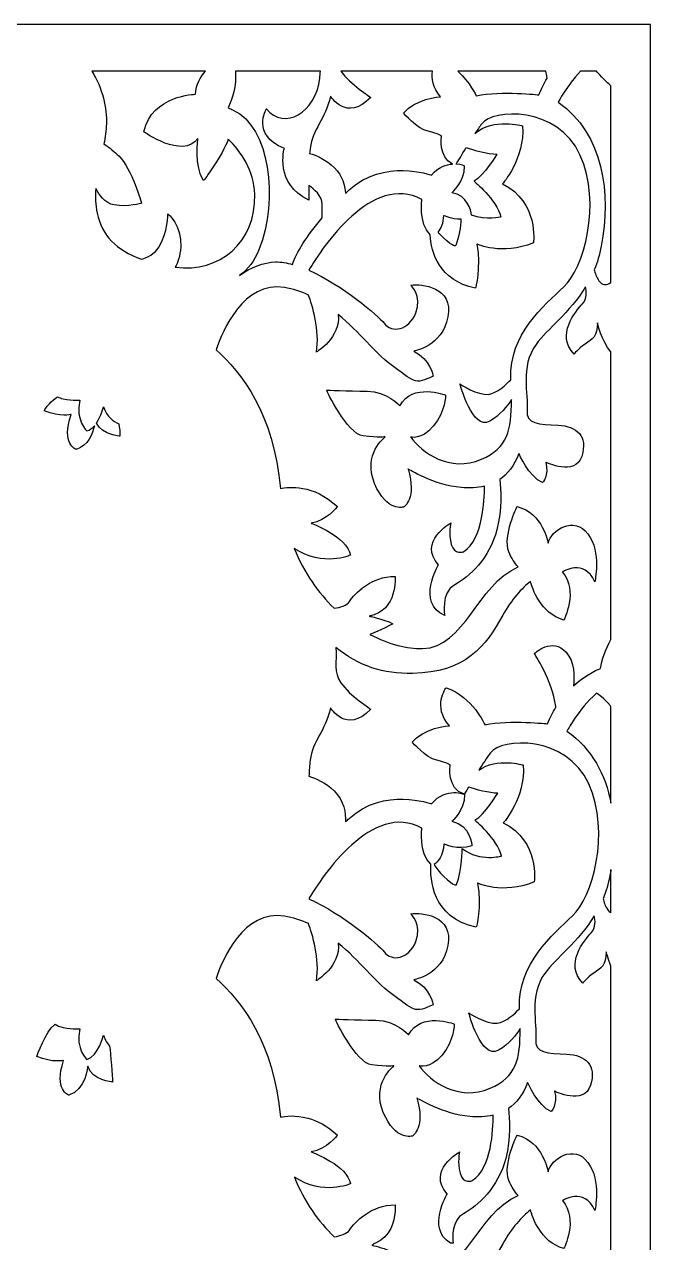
# Model space of a CAD drawing. Header units: centimetres. Extents: x 11.4 to 36.6, y -4.4 to 10.5.
# Drawn here: x 19.7 to 23.54, y 3.03 to 10.51 of the extents above; entities that cross this region are included whole.
import ezdxf

# ---------------------------------------------------------------- set-up
doc = ezdxf.new("R2010")
doc.units = ezdxf.units.CM
doc.header["$MEASUREMENT"] = 0
doc.layers.add('layer 1', color=7, linetype='Continuous')

msp = doc.modelspace()

# ---------------------------------------------------------------- linework, layer by layer
at = {"layer": 'layer 1', "color": 250}
for points, knots in [([(11.37474, 10.50535), (11.37474, 10.50535), (23.53715, 10.50535), (23.53715, 10.50535), (23.53715, 10.50535), (23.53715, 10.50535), (23.53715, -4.44704), (23.53715, -4.44704), (23.53715, -4.44704), (23.53715, -4.44704), (11.37474, -4.44704), (11.37474, -4.44704), (11.37474, -4.44704), (11.37474, -4.44704), (11.37474, 10.50535), (11.37474, 10.50535)], [0, 0, 0, 0, 0.2, 0.2, 0.2, 0.2, 0.4, 0.4, 0.4, 0.4, 0.6, 0.6, 0.6, 0.6, 1, 1, 1, 1]), ([(20.11056, 10.2178), (20.11056, 10.2178), (20.8072, 10.2178), (20.8072, 10.2178), (20.8072, 10.2178), (20.77518, 10.18293), (20.75008, 10.13669), (20.74626, 10.07622), (20.74626, 10.07622), (20.74626, 10.07622), (20.48098, 10.07274), (20.42851, 9.84639), (20.42851, 9.84639), (20.42851, 9.84639), (20.66464, 9.67575), (20.76084, 9.8046), (20.76084, 9.8046), (20.76084, 9.8046), (20.73752, 9.63396), (20.79582, 9.54691), (20.79582, 9.54691), (20.79582, 9.54691), (20.91356, 9.70252), (20.94699, 9.80014), (20.94699, 9.80014), (21.02621, 9.72315), (21.10492, 9.60991), (21.1092, 9.46159), (21.1092, 9.46159), (21.11773, 9.16599), (20.89314, 8.97984), (20.62228, 9.01463), (20.62228, 9.01463), (20.63713, 9.04105), (20.65137, 9.08084), (20.65532, 9.13906), (20.65532, 9.13906), (20.66444, 9.27341), (20.57629, 9.3424), (20.57629, 9.3424), (20.57629, 9.3424), (20.57629, 9.3424), (20.57933, 9.22984), (20.52158, 9.13906), (20.52158, 9.13906), (20.49348, 9.09489), (20.45098, 9.07396), (20.41511, 9.06407), (20.41511, 9.06407), (20.25751, 9.12045), (20.17218, 9.2103), (20.14282, 9.34667), (20.14282, 9.34667), (20.13186, 9.39759), (20.13073, 9.4477), (20.135, 9.49768), (20.135, 9.49768), (20.15233, 9.46347), (20.18935, 9.40688), (20.24801, 9.39687), (20.24801, 9.39687), (20.33312, 9.38234), (20.41519, 9.40776), (20.41519, 9.40776), (20.41519, 9.40776), (20.41519, 9.40776), (20.35744, 9.61836), (20.27537, 9.69825), (20.27537, 9.69825), (20.25064, 9.72231), (20.21955, 9.74901), (20.18487, 9.77149), (20.18487, 9.77149), (20.19212, 9.81193), (20.19777, 9.85304), (20.19967, 9.89514), (20.19967, 9.89514), (20.20393, 9.9892), (20.17606, 10.11541), (20.11056, 10.2178)], [0, 0, 0, 0, 0.047619, 0.047619, 0.047619, 0.047619, 0.0952381, 0.0952381, 0.0952381, 0.0952381, 0.1428571, 0.1428571, 0.1428571, 0.1428571, 0.1904762, 0.1904762, 0.1904762, 0.1904762, 0.2380952, 0.2380952, 0.2380952, 0.2380952, 0.2857143, 0.2857143, 0.2857143, 0.2857143, 0.3333333, 0.3333333, 0.3333333, 0.3333333, 0.3809524, 0.3809524, 0.3809524, 0.3809524, 0.4285714, 0.4285714, 0.4285714, 0.4285714, 0.4761905, 0.4761905, 0.4761905, 0.4761905, 0.5238095, 0.5238095, 0.5238095, 0.5238095, 0.5714286, 0.5714286, 0.5714286, 0.5714286, 0.6190476, 0.6190476, 0.6190476, 0.6190476, 0.6666667, 0.6666667, 0.6666667, 0.6666667, 0.7142857, 0.7142857, 0.7142857, 0.7142857, 0.7619048, 0.7619048, 0.7619048, 0.7619048, 0.8095238, 0.8095238, 0.8095238, 0.8095238, 0.8571429, 0.8571429, 0.8571429, 0.8571429, 0.9047619, 0.9047619, 0.9047619, 0.9047619, 1, 1, 1, 1]), ([(20.99095, 10.2178), (20.99095, 10.2178), (21.51228, 10.2178), (21.51228, 10.2178), (21.51228, 10.2178), (21.51133, 10.20363), (21.51004, 10.18946), (21.50835, 10.17536), (21.50835, 10.17536), (21.48257, 9.95979), (21.29107, 9.8542), (21.18058, 9.98618), (21.18058, 9.98618), (21.18058, 9.98618), (21.08483, 9.82781), (21.29107, 9.74422), (21.29107, 9.74422), (21.29107, 9.74422), (21.22846, 9.52425), (21.44206, 9.42746), (21.44206, 9.42746), (21.44206, 9.42746), (21.44067, 9.46456), (21.4403, 9.51624), (21.4403, 9.51624), (21.47254, 9.49523), (21.52277, 9.45405), (21.52277, 9.40147), (21.52277, 9.40147), (21.52277, 9.3694), (21.52277, 9.34051), (21.52277, 9.31767), (21.52277, 9.31767), (21.43052, 9.20904), (21.36123, 9.10211), (21.34169, 9.03214), (21.34169, 9.03214), (21.30508, 9.04218), (21.26995, 9.04769), (21.23756, 9.04715), (21.23756, 9.04715), (21.16227, 9.04588), (21.08531, 9.01396), (21.01547, 8.96436), (21.01547, 8.96436), (21.06714, 9.00245), (21.1089, 9.05414), (21.13544, 9.12206), (21.13544, 9.12206), (21.25787, 9.43547), (21.20103, 9.87425), (20.97802, 9.97872), (20.97802, 9.97872), (20.96693, 9.98391), (20.95648, 9.9884), (20.94659, 9.99233), (20.94659, 9.99233), (20.97037, 10.04469), (20.99827, 10.12921), (20.99095, 10.2178)], [0, 0, 0, 0, 0.0625, 0.0625, 0.0625, 0.0625, 0.125, 0.125, 0.125, 0.125, 0.1875, 0.1875, 0.1875, 0.1875, 0.25, 0.25, 0.25, 0.25, 0.3125, 0.3125, 0.3125, 0.3125, 0.375, 0.375, 0.375, 0.375, 0.4375, 0.4375, 0.4375, 0.4375, 0.5, 0.5, 0.5, 0.5, 0.5625, 0.5625, 0.5625, 0.5625, 0.625, 0.625, 0.625, 0.625, 0.6875, 0.6875, 0.6875, 0.6875, 0.75, 0.75, 0.75, 0.75, 0.8125, 0.8125, 0.8125, 0.8125, 0.875, 0.875, 0.875, 0.875, 1, 1, 1, 1]), ([(21.63836, 10.2178), (21.63836, 10.2178), (22.1994, 10.2178), (22.1994, 10.2178), (22.1994, 10.2178), (22.19229, 10.17459), (22.19849, 10.11808), (22.24946, 10.06154), (22.24946, 10.06154), (22.24946, 10.06154), (22.08445, 10.04661), (22.02194, 9.95999), (22.02194, 9.95999), (22.02194, 9.95999), (22.10445, 9.86442), (22.17195, 9.84949), (22.17195, 9.84949), (22.23946, 9.83455), (22.25446, 9.81962), (22.25446, 9.81962), (22.25446, 9.81962), (22.25446, 9.81962), (22.23432, 9.69078), (22.32222, 9.64838), (22.32222, 9.64838), (22.28449, 9.64606), (22.23733, 9.63046), (22.19267, 9.58034), (22.19267, 9.58034), (22.19267, 9.58034), (21.90115, 9.68481), (21.68835, 9.4898), (21.68835, 9.4898), (21.68101, 9.48308), (21.67371, 9.47627), (21.66647, 9.4694), (21.66647, 9.4694), (21.66239, 9.5176), (21.6463, 9.57774), (21.59799, 9.62453), (21.59799, 9.62453), (21.54367, 9.67714), (21.48603, 9.70197), (21.44623, 9.7136), (21.44623, 9.7136), (21.44715, 9.72424), (21.44822, 9.73449), (21.44943, 9.74422), (21.44943, 9.74422), (21.46416, 9.863), (21.5415, 9.92019), (21.57465, 10.06537), (21.57465, 10.06537), (21.57465, 10.06537), (21.6704, 9.9026), (21.8214, 10.05657), (21.8214, 10.05657), (21.8214, 10.05657), (21.69419, 10.13907), (21.63836, 10.2178)], [0, 0, 0, 0, 0.0625, 0.0625, 0.0625, 0.0625, 0.125, 0.125, 0.125, 0.125, 0.1875, 0.1875, 0.1875, 0.1875, 0.25, 0.25, 0.25, 0.25, 0.3125, 0.3125, 0.3125, 0.3125, 0.375, 0.375, 0.375, 0.375, 0.4375, 0.4375, 0.4375, 0.4375, 0.5, 0.5, 0.5, 0.5, 0.5625, 0.5625, 0.5625, 0.5625, 0.625, 0.625, 0.625, 0.625, 0.6875, 0.6875, 0.6875, 0.6875, 0.75, 0.75, 0.75, 0.75, 0.8125, 0.8125, 0.8125, 0.8125, 0.875, 0.875, 0.875, 0.875, 1, 1, 1, 1]), ([(22.35535, 10.2178), (22.35535, 10.2178), (22.89518, 10.2178), (22.89518, 10.2178), (22.89518, 10.2178), (22.89774, 10.20549), (22.89985, 10.19312), (22.90143, 10.18077), (22.90143, 10.18077), (22.90168, 10.17879), (22.90194, 10.17691), (22.90221, 10.17505), (22.90221, 10.17505), (22.88356, 10.14458), (22.86643, 10.11063), (22.85187, 10.07282), (22.85187, 10.07282), (22.85187, 10.07282), (22.62449, 10.09893), (22.46707, 10.06759), (22.46707, 10.06759), (22.46707, 10.06759), (22.43117, 10.14886), (22.35535, 10.2178)], [0, 0, 0, 0, 0.1428571, 0.1428571, 0.1428571, 0.1428571, 0.2857143, 0.2857143, 0.2857143, 0.2857143, 0.4285714, 0.4285714, 0.4285714, 0.4285714, 0.5714286, 0.5714286, 0.5714286, 0.5714286, 0.7142857, 0.7142857, 0.7142857, 0.7142857, 1, 1, 1, 1]), ([(23.10762, 10.2178), (23.10762, 10.2178), (23.20473, 10.2178), (23.20473, 10.2178), (23.20473, 10.2178), (23.2142, 10.20852), (23.2248, 10.19745), (23.23667, 10.18425), (23.23667, 10.18425), (23.25713, 10.1615), (23.27587, 10.14304), (23.29391, 10.129), (23.29391, 10.129), (23.29391, 10.129), (23.29391, 8.92061), (23.29391, 8.92061), (23.29391, 8.92061), (23.26694, 8.90183), (23.23992, 8.90447), (23.22026, 8.93223), (23.22026, 8.93223), (23.20471, 8.95418), (23.19638, 8.97928), (23.19193, 8.99984), (23.19193, 8.99984), (23.21002, 9.04382), (23.2247, 9.09181), (23.23453, 9.14464), (23.23453, 9.14464), (23.29454, 9.4672), (23.25083, 9.82859), (22.97073, 10.02843), (22.97073, 10.02843), (22.97073, 10.02843), (23.02237, 10.12708), (23.10762, 10.2178)], [0, 0, 0, 0, 0.1, 0.1, 0.1, 0.1, 0.2, 0.2, 0.2, 0.2, 0.3, 0.3, 0.3, 0.3, 0.4, 0.4, 0.4, 0.4, 0.5, 0.5, 0.5, 0.5, 0.6, 0.6, 0.6, 0.6, 0.7, 0.7, 0.7, 0.7, 0.8, 0.8, 0.8, 0.8, 1, 1, 1, 1]), ([(23.29391, 8.49525), (23.29391, 8.49525), (23.29391, 6.72986), (23.29391, 6.72986), (23.29391, 6.72986), (23.26051, 6.66736), (23.23781, 6.60517), (23.22898, 6.55244), (23.22898, 6.55244), (23.22898, 6.55244), (23.14931, 6.52442), (23.06375, 6.44614), (23.06375, 6.44614), (23.07124, 6.50472), (23.0709, 6.59194), (23.01909, 6.65168), (23.01909, 6.65168), (22.93455, 6.74919), (22.82378, 6.64472), (22.82378, 6.64472), (22.82378, 6.64472), (22.82378, 6.64472), (22.93455, 6.48105), (22.95496, 6.32086), (22.95496, 6.32086), (22.95521, 6.31888), (22.95547, 6.317), (22.95574, 6.31514), (22.95574, 6.31514), (22.93709, 6.28467), (22.91996, 6.25072), (22.9054, 6.21291), (22.9054, 6.21291), (22.9054, 6.21291), (22.67802, 6.23902), (22.5206, 6.20768), (22.5206, 6.20768), (22.5206, 6.20768), (22.4455, 6.37784), (22.28299, 6.43459), (22.28299, 6.43459), (22.28299, 6.43459), (22.19798, 6.31811), (22.30299, 6.20163), (22.30299, 6.20163), (22.30299, 6.20163), (22.13798, 6.1867), (22.07547, 6.10008), (22.07547, 6.10008), (22.07547, 6.10008), (22.15798, 6.00451), (22.22548, 5.98958), (22.22548, 5.98958), (22.29299, 5.97464), (22.30799, 5.95971), (22.30799, 5.95971), (22.30799, 5.95971), (22.30799, 5.95971), (22.28506, 5.81298), (22.39496, 5.78116), (22.39496, 5.78116), (22.39496, 5.78116), (22.40464, 5.79809), (22.41998, 5.82409), (22.41998, 5.82409), (22.45684, 5.81283), (22.55482, 5.78459), (22.5995, 5.78803), (22.5995, 5.78803), (22.5995, 5.78803), (22.52053, 5.65511), (22.45951, 5.62081), (22.45951, 5.62081), (22.45951, 5.62081), (22.59591, 5.50932), (22.62283, 5.40212), (22.62283, 5.40212), (22.62283, 5.40212), (22.49361, 5.36353), (22.38054, 5.44715), (22.38054, 5.44715), (22.38054, 5.44715), (22.38413, 5.31851), (22.34644, 5.22632), (22.34644, 5.22632), (22.34644, 5.22632), (22.33568, 5.21131), (22.26927, 5.27563), (22.26927, 5.27563), (22.2393, 5.30466), (22.22103, 5.32998), (22.21, 5.34903), (22.21, 5.34903), (22.22808, 5.36301), (22.26846, 5.40242), (22.26846, 5.4754), (22.26846, 5.4754), (22.26846, 5.4754), (22.35592, 5.43361), (22.44046, 5.46495), (22.44046, 5.46495), (22.44046, 5.46495), (22.43463, 5.5938), (22.31802, 5.61469), (22.31802, 5.61469), (22.31802, 5.61469), (22.39673, 5.67737), (22.39673, 5.77836), (22.39673, 5.77836), (22.39673, 5.77836), (22.28887, 5.8306), (22.19267, 5.72264), (22.19267, 5.72264), (22.19267, 5.72264), (21.90115, 5.82712), (21.68835, 5.6321), (21.68835, 5.6321), (21.68105, 5.62542), (21.6738, 5.61865), (21.66659, 5.61182), (21.66659, 5.61182), (21.66751, 5.66258), (21.65761, 5.74229), (21.597, 5.801), (21.597, 5.801), (21.54124, 5.855), (21.48196, 5.87974), (21.44209, 5.89097), (21.44209, 5.89097), (21.44348, 5.9259), (21.44578, 5.96019), (21.44943, 5.98963), (21.44943, 5.98963), (21.46416, 6.10841), (21.5415, 6.1656), (21.57465, 6.31078), (21.57465, 6.31078), (21.57465, 6.31078), (21.6704, 6.14801), (21.8214, 6.30199), (21.8214, 6.30199), (21.8214, 6.30199), (21.6925, 6.38557), (21.63725, 6.46476), (21.63725, 6.46476), (21.59292, 6.52831), (21.61261, 6.59471), (21.60689, 6.68212), (21.60689, 6.68212), (21.74612, 6.56522), (21.89927, 6.51996), (22.07701, 6.52227), (22.07701, 6.52227), (22.39913, 6.52645), (22.52895, 6.69087), (22.63048, 6.87908), (22.63048, 6.87908), (22.68362, 6.97758), (22.7492, 7.04515), (22.79967, 7.08719), (22.79967, 7.08719), (22.81082, 7.04573), (22.8616, 6.89029), (23.00442, 6.84981), (23.00442, 6.84981), (23.00442, 6.84981), (23.09686, 7.02715), (22.99602, 7.14426), (22.99602, 7.14426), (22.99602, 7.14426), (23.13047, 7.23125), (23.19489, 7.08403), (23.19489, 7.08403), (23.19489, 7.08403), (23.23691, 7.26471), (23.15288, 7.37848), (23.15288, 7.37848), (23.06885, 7.49224), (22.92599, 7.4019), (22.90919, 7.3216), (22.90919, 7.3216), (22.90919, 7.3216), (22.87557, 7.50897), (22.71872, 7.54578), (22.71872, 7.54578), (22.71872, 7.54578), (22.62908, 7.36844), (22.6683, 7.26806), (22.6683, 7.26806), (22.68366, 7.22873), (22.7046, 7.19815), (22.7244, 7.17548), (22.7244, 7.17548), (22.47219, 7.06764), (22.39969, 6.68048), (22.13731, 6.67457), (22.13731, 6.67457), (22.04676, 6.67252), (21.93221, 6.70055), (21.81608, 6.76194), (21.81608, 6.76194), (21.87611, 6.78437), (21.95683, 6.82638), (21.95683, 6.82638), (21.95683, 6.82638), (21.89521, 6.85984), (21.81118, 6.87323), (21.81118, 6.87323), (21.81118, 6.87323), (21.98764, 6.90669), (21.97084, 7.11749), (21.97084, 7.11749), (21.97084, 7.11749), (21.82518, 7.12083), (21.72154, 7.01041), (21.69073, 6.96357), (21.69073, 6.96357), (21.67492, 6.93953), (21.6333, 6.92784), (21.59651, 6.92214), (21.59651, 6.92214), (21.49972, 7.0159), (21.41299, 7.13762), (21.352, 7.28975), (21.352, 7.28975), (21.52793, 7.17237), (21.69654, 7.24823), (21.69654, 7.24823), (21.69654, 7.24823), (21.67579, 7.36286), (21.45534, 7.44342), (21.45534, 7.44342), (21.45534, 7.44342), (21.5513, 7.45891), (21.61614, 7.54566), (21.61614, 7.54566), (21.61614, 7.54566), (21.46736, 7.68584), (21.31859, 7.66827), (21.26693, 7.65635), (21.26693, 7.65635), (21.22622, 8.11331), (21.02845, 8.3716), (20.87252, 8.50852), (20.87252, 8.50852), (20.91231, 8.62551), (21.04128, 8.93139), (21.2912, 8.89068), (21.2912, 8.89068), (21.34401, 8.88208), (21.39336, 8.86584), (21.43965, 8.84433), (21.43965, 8.84433), (21.46097, 8.78469), (21.51122, 8.62427), (21.48731, 8.49419), (21.48731, 8.49419), (21.48731, 8.49419), (21.63624, 8.58148), (21.62173, 8.72522), (21.62173, 8.72522), (21.75134, 8.61673), (21.8517, 8.48569), (21.93722, 8.42244), (21.93722, 8.42244), (22.08428, 8.31369), (22.09128, 8.2886), (22.20332, 8.34715), (22.20332, 8.34715), (22.20332, 8.34715), (22.18623, 8.45215), (22.08438, 8.49986), (22.08438, 8.49986), (22.08438, 8.49986), (22.25947, 8.52822), (22.29447, 8.71041), (22.29447, 8.71041), (22.32947, 8.8926), (22.13196, 8.91649), (22.06696, 8.90454), (22.06696, 8.90454), (22.06696, 8.90454), (22.13946, 8.84182), (22.09696, 8.7343), (22.09696, 8.7343), (22.05445, 8.62678), (21.95029, 8.6089), (21.90278, 8.67161), (21.90278, 8.67161), (21.86749, 8.7182), (21.64798, 8.90498), (21.4405, 8.99634), (21.4405, 8.99634), (21.52551, 9.13838), (21.82995, 9.59616), (22.13437, 9.4306), (22.13437, 9.4306), (22.13437, 9.4306), (22.11403, 9.28473), (22.18503, 9.21443), (22.18503, 9.21443), (22.19105, 9.10566), (22.23765, 8.93458), (22.46296, 8.88586), (22.46296, 8.88586), (22.46296, 8.88586), (22.49794, 9.01122), (22.47171, 9.15748), (22.47171, 9.15748), (22.47171, 9.15748), (22.6233, 9.08435), (22.81861, 9.16444), (22.81861, 9.16444), (22.81861, 9.16444), (22.85359, 9.41517), (22.62913, 9.52661), (22.62913, 9.52661), (22.62913, 9.52661), (22.76614, 9.68331), (22.75156, 9.88181), (22.75156, 9.88181), (22.75156, 9.88181), (22.5712, 9.93485), (22.45946, 9.83464), (22.45946, 9.83464), (22.47382, 9.85658), (22.48807, 9.87753), (22.50127, 9.89566), (22.50127, 9.89566), (22.56788, 9.98716), (22.96749, 10.00705), (23.10403, 9.70472), (23.10403, 9.70472), (23.24056, 9.40238), (23.12452, 9.00725), (23.00452, 8.89376), (23.00452, 8.89376), (22.88451, 8.78027), (22.66949, 8.60107), (22.67949, 8.33227), (22.67949, 8.33227), (22.67959, 8.32969), (22.67968, 8.32715), (22.67977, 8.32459), (22.67977, 8.32459), (22.65295, 8.29672), (22.59414, 8.24149), (22.54346, 8.23495), (22.54346, 8.23495), (22.47533, 8.22615), (22.36853, 8.29874), (22.36853, 8.29874), (22.36853, 8.29874), (22.36853, 8.29874), (22.44403, 8.00838), (22.55083, 8.06997), (22.55083, 8.06997), (22.61619, 8.10767), (22.65946, 8.16431), (22.68322, 8.20259), (22.68322, 8.20259), (22.68512, 8.01525), (22.66043, 7.90551), (22.49948, 7.83649), (22.49948, 7.83649), (22.30446, 7.75286), (22.13445, 7.8783), (22.06444, 7.97387), (22.06444, 7.97387), (22.06444, 7.97387), (22.12945, 7.94998), (22.20445, 8.03958), (22.20445, 8.03958), (22.27946, 8.12918), (22.27946, 8.23072), (22.27946, 8.23072), (22.27946, 8.23072), (22.27946, 8.23072), (22.07445, 8.30838), (21.99944, 8.16502), (21.99944, 8.16502), (21.99944, 8.16502), (21.91943, 8.25462), (21.79942, 8.25462), (21.79942, 8.25462), (21.67941, 8.25462), (21.54941, 8.26059), (21.54941, 8.26059), (21.54941, 8.26059), (21.54941, 8.26059), (21.67441, 7.99179), (21.77442, 7.97985), (21.77442, 7.97985), (21.87443, 7.9679), (21.90943, 7.97387), (21.90943, 7.97387), (21.90943, 7.97387), (21.90943, 7.97387), (21.76942, 7.86635), (21.84443, 7.68716), (21.84443, 7.68716), (21.91943, 7.50796), (22.02444, 7.5438), (22.02444, 7.5438), (22.02444, 7.5438), (22.02444, 7.5438), (22.10445, 7.59756), (22.04944, 7.77676), (22.04944, 7.77676), (22.04944, 7.77676), (22.21446, 7.67521), (22.37447, 7.66326), (22.37447, 7.66326), (22.42614, 7.6594), (22.47414, 7.66119), (22.51784, 7.67135), (22.51784, 7.67135), (22.51866, 7.58214), (22.50898, 7.34928), (22.39027, 7.26936), (22.39027, 7.26936), (22.39027, 7.26936), (22.33374, 7.24685), (22.31489, 7.31438), (22.31489, 7.31438), (22.29605, 7.38192), (22.3122, 7.44624), (22.3122, 7.44624), (22.3122, 7.44624), (22.3122, 7.44624), (22.1076, 7.33046), (22.23682, 7.18896), (22.23682, 7.18896), (22.23682, 7.18896), (22.09683, 6.95742), (22.27451, 6.87702), (22.27451, 6.87702), (22.27451, 6.87702), (22.24759, 7.01852), (22.33643, 7.06676), (22.33643, 7.06676), (22.42527, 7.115), (22.54911, 7.22755), (22.59487, 7.40443), (22.59487, 7.40443), (22.62762, 7.531), (22.619, 7.65262), (22.61146, 7.71157), (22.61146, 7.71157), (22.65977, 7.7445), (22.69964, 7.79591), (22.7295, 7.87233), (22.7295, 7.87233), (22.7295, 7.87233), (22.7895, 7.72897), (22.87451, 7.69313), (22.87451, 7.69313), (22.87451, 7.69313), (22.91451, 7.73494), (22.89451, 7.81857), (22.89451, 7.81857), (22.89451, 7.81857), (23.07452, 7.72897), (23.11452, 7.85441), (23.11452, 7.85441), (23.15453, 7.97985), (23.08452, 8.03958), (22.96951, 8.04555), (22.96951, 8.04555), (22.8545, 8.05153), (22.7695, 8.05153), (22.7795, 8.14113), (22.7795, 8.14113), (22.7895, 8.23072), (22.7345, 8.40395), (22.8345, 8.54134), (22.8345, 8.54134), (22.90396, 8.63675), (23.04093, 8.73508), (23.13825, 8.89429), (23.13825, 8.89429), (23.14352, 8.86951), (23.15034, 8.82173), (23.11995, 8.79062), (23.11995, 8.79062), (23.0774, 8.74704), (22.95277, 8.59454), (23.06828, 8.48198), (23.06828, 8.48198), (23.06828, 8.48198), (23.08955, 8.51102), (23.13515, 8.5437), (23.13515, 8.5437), (23.18074, 8.57638), (23.21114, 8.58728), (23.21114, 8.67442), (23.21114, 8.67442), (23.21114, 8.67442), (23.23574, 8.56385), (23.29391, 8.49525)], [0, 0, 0, 0, 0.0079365, 0.0079365, 0.0079365, 0.0079365, 0.015873, 0.015873, 0.015873, 0.015873, 0.0238095, 0.0238095, 0.0238095, 0.0238095, 0.031746, 0.031746, 0.031746, 0.031746, 0.0396825, 0.0396825, 0.0396825, 0.0396825, 0.047619, 0.047619, 0.047619, 0.047619, 0.0555556, 0.0555556, 0.0555556, 0.0555556, 0.0634921, 0.0634921, 0.0634921, 0.0634921, 0.0714286, 0.0714286, 0.0714286, 0.0714286, 0.0793651, 0.0793651, 0.0793651, 0.0793651, 0.0873016, 0.0873016, 0.0873016, 0.0873016, 0.0952381, 0.0952381, 0.0952381, 0.0952381, 0.1031746, 0.1031746, 0.1031746, 0.1031746, 0.1111111, 0.1111111, 0.1111111, 0.1111111, 0.1190476, 0.1190476, 0.1190476, 0.1190476, 0.1269841, 0.1269841, 0.1269841, 0.1269841, 0.1349206, 0.1349206, 0.1349206, 0.1349206, 0.1428571, 0.1428571, 0.1428571, 0.1428571, 0.1507937, 0.1507937, 0.1507937, 0.1507937, 0.1587302, 0.1587302, 0.1587302, 0.1587302, 0.1666667, 0.1666667, 0.1666667, 0.1666667, 0.1746032, 0.1746032, 0.1746032, 0.1746032, 0.1825397, 0.1825397, 0.1825397, 0.1825397, 0.1904762, 0.1904762, 0.1904762, 0.1904762, 0.1984127, 0.1984127, 0.1984127, 0.1984127, 0.2063492, 0.2063492, 0.2063492, 0.2063492, 0.2142857, 0.2142857, 0.2142857, 0.2142857, 0.2222222, 0.2222222, 0.2222222, 0.2222222, 0.2301587, 0.2301587, 0.2301587, 0.2301587, 0.2380952, 0.2380952, 0.2380952, 0.2380952, 0.2460317, 0.2460317, 0.2460317, 0.2460317, 0.2539683, 0.2539683, 0.2539683, 0.2539683, 0.2619048, 0.2619048, 0.2619048, 0.2619048, 0.2698413, 0.2698413, 0.2698413, 0.2698413, 0.2777778, 0.2777778, 0.2777778, 0.2777778, 0.2857143, 0.2857143, 0.2857143, 0.2857143, 0.2936508, 0.2936508, 0.2936508, 0.2936508, 0.3015873, 0.3015873, 0.3015873, 0.3015873, 0.3095238, 0.3095238, 0.3095238, 0.3095238, 0.3174603, 0.3174603, 0.3174603, 0.3174603, 0.3253968, 0.3253968, 0.3253968, 0.3253968, 0.3333333, 0.3333333, 0.3333333, 0.3333333, 0.3412698, 0.3412698, 0.3412698, 0.3412698, 0.3492063, 0.3492063, 0.3492063, 0.3492063, 0.3571429, 0.3571429, 0.3571429, 0.3571429, 0.3650794, 0.3650794, 0.3650794, 0.3650794, 0.3730159, 0.3730159, 0.3730159, 0.3730159, 0.3809524, 0.3809524, 0.3809524, 0.3809524, 0.3888889, 0.3888889, 0.3888889, 0.3888889, 0.3968254, 0.3968254, 0.3968254, 0.3968254, 0.4047619, 0.4047619, 0.4047619, 0.4047619, 0.4126984, 0.4126984, 0.4126984, 0.4126984, 0.4206349, 0.4206349, 0.4206349, 0.4206349, 0.4285714, 0.4285714, 0.4285714, 0.4285714, 0.4365079, 0.4365079, 0.4365079, 0.4365079, 0.4444444, 0.4444444, 0.4444444, 0.4444444, 0.452381, 0.452381, 0.452381, 0.452381, 0.4603175, 0.4603175, 0.4603175, 0.4603175, 0.468254, 0.468254, 0.468254, 0.468254, 0.4761905, 0.4761905, 0.4761905, 0.4761905, 0.484127, 0.484127, 0.484127, 0.484127, 0.4920635, 0.4920635, 0.4920635, 0.4920635, 0.5, 0.5, 0.5, 0.5, 0.5079365, 0.5079365, 0.5079365, 0.5079365, 0.515873, 0.515873, 0.515873, 0.515873, 0.5238095, 0.5238095, 0.5238095, 0.5238095, 0.531746, 0.531746, 0.531746, 0.531746, 0.5396825, 0.5396825, 0.5396825, 0.5396825, 0.547619, 0.547619, 0.547619, 0.547619, 0.5555556, 0.5555556, 0.5555556, 0.5555556, 0.5634921, 0.5634921, 0.5634921, 0.5634921, 0.5714286, 0.5714286, 0.5714286, 0.5714286, 0.5793651, 0.5793651, 0.5793651, 0.5793651, 0.5873016, 0.5873016, 0.5873016, 0.5873016, 0.5952381, 0.5952381, 0.5952381, 0.5952381, 0.6031746, 0.6031746, 0.6031746, 0.6031746, 0.6111111, 0.6111111, 0.6111111, 0.6111111, 0.6190476, 0.6190476, 0.6190476, 0.6190476, 0.6269841, 0.6269841, 0.6269841, 0.6269841, 0.6349206, 0.6349206, 0.6349206, 0.6349206, 0.6428571, 0.6428571, 0.6428571, 0.6428571, 0.6507937, 0.6507937, 0.6507937, 0.6507937, 0.6587302, 0.6587302, 0.6587302, 0.6587302, 0.6666667, 0.6666667, 0.6666667, 0.6666667, 0.6746032, 0.6746032, 0.6746032, 0.6746032, 0.6825397, 0.6825397, 0.6825397, 0.6825397, 0.6904762, 0.6904762, 0.6904762, 0.6904762, 0.6984127, 0.6984127, 0.6984127, 0.6984127, 0.7063492, 0.7063492, 0.7063492, 0.7063492, 0.7142857, 0.7142857, 0.7142857, 0.7142857, 0.7222222, 0.7222222, 0.7222222, 0.7222222, 0.7301587, 0.7301587, 0.7301587, 0.7301587, 0.7380952, 0.7380952, 0.7380952, 0.7380952, 0.7460317, 0.7460317, 0.7460317, 0.7460317, 0.7539683, 0.7539683, 0.7539683, 0.7539683, 0.7619048, 0.7619048, 0.7619048, 0.7619048, 0.7698413, 0.7698413, 0.7698413, 0.7698413, 0.7777778, 0.7777778, 0.7777778, 0.7777778, 0.7857143, 0.7857143, 0.7857143, 0.7857143, 0.7936508, 0.7936508, 0.7936508, 0.7936508, 0.8015873, 0.8015873, 0.8015873, 0.8015873, 0.8095238, 0.8095238, 0.8095238, 0.8095238, 0.8174603, 0.8174603, 0.8174603, 0.8174603, 0.8253968, 0.8253968, 0.8253968, 0.8253968, 0.8333333, 0.8333333, 0.8333333, 0.8333333, 0.8412698, 0.8412698, 0.8412698, 0.8412698, 0.8492063, 0.8492063, 0.8492063, 0.8492063, 0.8571429, 0.8571429, 0.8571429, 0.8571429, 0.8650794, 0.8650794, 0.8650794, 0.8650794, 0.8730159, 0.8730159, 0.8730159, 0.8730159, 0.8809524, 0.8809524, 0.8809524, 0.8809524, 0.8888889, 0.8888889, 0.8888889, 0.8888889, 0.8968254, 0.8968254, 0.8968254, 0.8968254, 0.9047619, 0.9047619, 0.9047619, 0.9047619, 0.9126984, 0.9126984, 0.9126984, 0.9126984, 0.9206349, 0.9206349, 0.9206349, 0.9206349, 0.9285714, 0.9285714, 0.9285714, 0.9285714, 0.9365079, 0.9365079, 0.9365079, 0.9365079, 0.9444444, 0.9444444, 0.9444444, 0.9444444, 0.952381, 0.952381, 0.952381, 0.952381, 0.9603175, 0.9603175, 0.9603175, 0.9603175, 0.968254, 0.968254, 0.968254, 0.968254, 0.9761905, 0.9761905, 0.9761905, 0.9761905, 0.984127, 0.984127, 0.984127, 0.984127, 1, 1, 1, 1]), ([(22.40538, 9.74886), (22.3775, 9.70325), (22.35455, 9.66383), (22.34553, 9.64822), (22.34553, 9.64822), (22.3764, 9.6459), (22.39673, 9.63606), (22.39673, 9.63606), (22.39673, 9.63606), (22.39673, 9.53507), (22.31802, 9.47239), (22.31802, 9.47239), (22.31802, 9.47239), (22.41343, 9.45529), (22.43467, 9.36594), (22.43925, 9.33401), (22.43925, 9.33401), (22.53224, 9.29819), (22.61812, 9.32383), (22.61812, 9.32383), (22.61812, 9.32383), (22.5912, 9.43102), (22.4548, 9.54251), (22.4548, 9.54251), (22.4548, 9.54251), (22.51582, 9.57681), (22.59479, 9.70974), (22.59479, 9.70974), (22.59479, 9.70974), (22.54513, 9.70591), (22.42962, 9.74123), (22.40538, 9.74886)], [0, 0, 0, 0, 0.1111111, 0.1111111, 0.1111111, 0.1111111, 0.2222222, 0.2222222, 0.2222222, 0.2222222, 0.3333333, 0.3333333, 0.3333333, 0.3333333, 0.4444444, 0.4444444, 0.4444444, 0.4444444, 0.5555556, 0.5555556, 0.5555556, 0.5555556, 0.6666667, 0.6666667, 0.6666667, 0.6666667, 0.7777778, 0.7777778, 0.7777778, 0.7777778, 1, 1, 1, 1]), ([(22.37427, 9.311), (22.31569, 9.31053), (22.26846, 9.33309), (22.26846, 9.33309), (22.26846, 9.33309), (22.26846, 9.28507), (22.25097, 9.25158), (22.23385, 9.23031), (22.23385, 9.23031), (22.2424, 9.22003), (22.25253, 9.20898), (22.26455, 9.19733), (22.26455, 9.19733), (22.33096, 9.13302), (22.34173, 9.14802), (22.34173, 9.14802), (22.34173, 9.14802), (22.36327, 9.20072), (22.37133, 9.26532), (22.37427, 9.311)], [0, 0, 0, 0, 0.1666667, 0.1666667, 0.1666667, 0.1666667, 0.3333333, 0.3333333, 0.3333333, 0.3333333, 0.5, 0.5, 0.5, 0.5, 0.6666667, 0.6666667, 0.6666667, 0.6666667, 1, 1, 1, 1]), ([(20.12576, 8.04238), (20.11307, 8.0276), (20.09811, 8.01576), (20.08076, 8.01038), (20.08076, 8.01038), (20.08076, 8.01038), (20.00814, 8.07235), (20.03667, 8.19937), (20.03667, 8.19937), (20.03667, 8.19937), (19.99875, 8.19584), (19.93547, 8.20777), (19.93547, 8.20777), (19.92124, 8.21046), (19.9092, 8.21449), (19.89908, 8.21912), (19.89908, 8.21912), (19.89744, 8.21798), (19.89576, 8.21682), (19.89401, 8.21561), (19.89401, 8.21561), (19.84343, 8.18076), (19.81815, 8.13429), (19.81815, 8.13429), (19.81815, 8.13429), (19.91929, 8.09478), (19.98349, 8.11105), (19.98349, 8.11105), (19.98349, 8.11105), (19.92124, 7.92981), (20.01461, 7.89727), (20.01461, 7.89727), (20.01461, 7.89727), (20.08767, 7.91829), (20.11555, 7.99663), (20.12576, 8.04238)], [0, 0, 0, 0, 0.1, 0.1, 0.1, 0.1, 0.2, 0.2, 0.2, 0.2, 0.3, 0.3, 0.3, 0.3, 0.4, 0.4, 0.4, 0.4, 0.5, 0.5, 0.5, 0.5, 0.6, 0.6, 0.6, 0.6, 0.7, 0.7, 0.7, 0.7, 0.8, 0.8, 0.8, 0.8, 1, 1, 1, 1]), ([(20.27557, 8.05491), (20.2436, 8.0677), (20.20241, 8.0961), (20.1819, 8.1591), (20.1819, 8.1591), (20.1819, 8.1591), (20.16804, 8.10254), (20.13801, 8.05846), (20.13801, 8.05846), (20.17362, 7.98465), (20.28304, 7.9786), (20.28304, 7.9786), (20.28304, 7.9786), (20.28392, 7.99847), (20.28006, 8.0282), (20.27557, 8.05491)], [0, 0, 0, 0, 0.2, 0.2, 0.2, 0.2, 0.4, 0.4, 0.4, 0.4, 0.6, 0.6, 0.6, 0.6, 1, 1, 1, 1]), ([(23.29391, 6.32024), (23.29391, 6.32024), (23.29391, 5.72576), (23.29391, 5.72576), (23.29391, 5.72576), (23.26076, 5.89998), (23.17824, 6.05866), (23.02426, 6.16852), (23.02426, 6.16852), (23.02426, 6.16852), (23.09374, 6.30127), (23.20457, 6.40038), (23.20457, 6.40038), (23.22005, 6.3926), (23.2466, 6.37283), (23.2902, 6.32434), (23.2902, 6.32434), (23.29144, 6.32296), (23.29268, 6.32159), (23.29391, 6.32024)], [0, 0, 0, 0, 0.1666667, 0.1666667, 0.1666667, 0.1666667, 0.3333333, 0.3333333, 0.3333333, 0.3333333, 0.5, 0.5, 0.5, 0.5, 0.6666667, 0.6666667, 0.6666667, 0.6666667, 1, 1, 1, 1]), ([(23.29391, 4.7263), (23.29391, 4.7263), (23.29391, 2.95025), (23.29391, 2.95025), (23.29391, 2.95025), (23.21287, 2.85018), (23.15671, 2.73158), (23.14153, 2.64093), (23.14153, 2.64093), (23.14153, 2.64093), (23.06186, 2.61291), (22.9763, 2.53464), (22.9763, 2.53464), (22.98379, 2.59322), (22.98345, 2.68043), (22.93164, 2.74018), (22.93164, 2.74018), (22.8471, 2.83768), (22.73633, 2.73321), (22.73633, 2.73321), (22.73633, 2.73321), (22.73633, 2.73321), (22.8471, 2.56954), (22.86751, 2.40935), (22.86751, 2.40935), (22.86776, 2.40738), (22.86802, 2.40549), (22.86829, 2.40364), (22.86829, 2.40364), (22.84964, 2.37317), (22.83251, 2.33922), (22.81795, 2.3014), (22.81795, 2.3014), (22.81795, 2.3014), (22.59057, 2.32752), (22.43315, 2.29618), (22.43315, 2.29618), (22.43315, 2.29618), (22.35805, 2.46634), (22.19554, 2.52308), (22.19554, 2.52308), (22.19554, 2.52308), (22.11053, 2.4066), (22.21554, 2.29012), (22.21554, 2.29012), (22.21554, 2.29012), (22.05053, 2.27519), (21.98802, 2.18858), (21.98802, 2.18858), (21.98802, 2.18858), (22.07053, 2.093), (22.13803, 2.07807), (22.13803, 2.07807), (22.20554, 2.06314), (22.22054, 2.04821), (22.22054, 2.04821), (22.22054, 2.04821), (22.22054, 2.04821), (22.19761, 1.89333), (22.30751, 1.8615), (22.30751, 1.8615), (22.30751, 1.8615), (22.32518, 1.89396), (22.35064, 1.93817), (22.35064, 1.93817), (22.37139, 1.93126), (22.52111, 1.88221), (22.57284, 1.8862), (22.57284, 1.8862), (22.57284, 1.8862), (22.49387, 1.75327), (22.43285, 1.71897), (22.43285, 1.71897), (22.43285, 1.71897), (22.56925, 1.60748), (22.59617, 1.50029), (22.59617, 1.50029), (22.59617, 1.50029), (22.46695, 1.41828), (22.35388, 1.50189), (22.35388, 1.50189), (22.35388, 1.50189), (22.35747, 1.41667), (22.31978, 1.32448), (22.31978, 1.32448), (22.31978, 1.32448), (22.30901, 1.30948), (22.24261, 1.37379), (22.24261, 1.37379), (22.22491, 1.39093), (22.21129, 1.40678), (22.20084, 1.4208), (22.20084, 1.4208), (22.20278, 1.41927), (22.20476, 1.41778), (22.20681, 1.41635), (22.20681, 1.41635), (22.20681, 1.41635), (22.27386, 1.45465), (22.27386, 1.54868), (22.27386, 1.54868), (22.27386, 1.54868), (22.36132, 1.50689), (22.44586, 1.53823), (22.44586, 1.53823), (22.44586, 1.53823), (22.44003, 1.66708), (22.32342, 1.68797), (22.32342, 1.68797), (22.32342, 1.68797), (22.40213, 1.75065), (22.40213, 1.85164), (22.40213, 1.85164), (22.40213, 1.85164), (22.3818, 1.86149), (22.35093, 1.86381), (22.35093, 1.86381), (22.35093, 1.86381), (22.32762, 1.86396), (22.32762, 1.86396), (22.32762, 1.86396), (22.28989, 1.86164), (22.24273, 1.84604), (22.19807, 1.79592), (22.19807, 1.79592), (22.19807, 1.79592), (21.90655, 1.9004), (21.69375, 1.70538), (21.69375, 1.70538), (21.68641, 1.69867), (21.67911, 1.69185), (21.67187, 1.68498), (21.67187, 1.68498), (21.66779, 1.73318), (21.6517, 1.79332), (21.60339, 1.84012), (21.60339, 1.84012), (21.54907, 1.89272), (21.49143, 1.91755), (21.45163, 1.92918), (21.45163, 1.92918), (21.45255, 1.93982), (21.45362, 1.95007), (21.45483, 1.9598), (21.45483, 1.9598), (21.46956, 2.07858), (21.5469, 2.13578), (21.58004, 2.28096), (21.58004, 2.28096), (21.58004, 2.28096), (21.6758, 2.11818), (21.8268, 2.27216), (21.8268, 2.27216), (21.8268, 2.27216), (21.6979, 2.35575), (21.64265, 2.43494), (21.64265, 2.43494), (21.6339, 2.44749), (21.62765, 2.46014), (21.62321, 2.47305), (21.62321, 2.47305), (21.60126, 2.55205), (21.60358, 2.71022), (21.60801, 2.77286), (21.60801, 2.77286), (21.60821, 2.78942), (21.60813, 2.80672), (21.60694, 2.82495), (21.60694, 2.82495), (21.74616, 2.70805), (21.89931, 2.66279), (22.07706, 2.66509), (22.07706, 2.66509), (22.39918, 2.66928), (22.52899, 2.8337), (22.63053, 3.02191), (22.63053, 3.02191), (22.68366, 3.12041), (22.74924, 3.18798), (22.79971, 3.23001), (22.79971, 3.23001), (22.81087, 3.18856), (22.86164, 3.03312), (23.00447, 2.99263), (23.00447, 2.99263), (23.00447, 2.99263), (23.0969, 3.16997), (22.99606, 3.28708), (22.99606, 3.28708), (22.99606, 3.28708), (23.13051, 3.37408), (23.19494, 3.22685), (23.19494, 3.22685), (23.19494, 3.22685), (23.23695, 3.40754), (23.15292, 3.52131), (23.15292, 3.52131), (23.06889, 3.63507), (22.92604, 3.54473), (22.90923, 3.46442), (22.90923, 3.46442), (22.90923, 3.46442), (22.87562, 3.6518), (22.71876, 3.68861), (22.71876, 3.68861), (22.71876, 3.68861), (22.62913, 3.51127), (22.66834, 3.41089), (22.66834, 3.41089), (22.6837, 3.37156), (22.70464, 3.34098), (22.72444, 3.31831), (22.72444, 3.31831), (22.47224, 3.21047), (22.39974, 2.8233), (22.13736, 2.81739), (22.13736, 2.81739), (22.0468, 2.81535), (21.93226, 2.84338), (21.81612, 2.90477), (21.81612, 2.90477), (21.87615, 2.92719), (21.95688, 2.96921), (21.95688, 2.96921), (21.95688, 2.96921), (21.91194, 2.99361), (21.8551, 3.00733), (21.8276, 3.01298), (21.8276, 3.01298), (21.83498, 3.01738), (21.84244, 3.02198), (21.85001, 3.02683), (21.85001, 3.02683), (21.94362, 3.0647), (21.9655, 3.16198), (21.97013, 3.21812), (21.97013, 3.21812), (21.97018, 3.21874), (21.97023, 3.21935), (21.97027, 3.21996), (21.97027, 3.21996), (21.9703, 3.22034), (21.97033, 3.22071), (21.97036, 3.22108), (21.97036, 3.22108), (21.97213, 3.2446), (21.97088, 3.26031), (21.97088, 3.26031), (21.97088, 3.26031), (21.82523, 3.26366), (21.72159, 3.15324), (21.69078, 3.1064), (21.69078, 3.1064), (21.67497, 3.08236), (21.63334, 3.07067), (21.59655, 3.06497), (21.59655, 3.06497), (21.49992, 3.15857), (21.41332, 3.28005), (21.35235, 3.43183), (21.35235, 3.43183), (21.52815, 3.31478), (21.69654, 3.39053), (21.69654, 3.39053), (21.69654, 3.39053), (21.69651, 3.39069), (21.69648, 3.39084), (21.69645, 3.391), (21.69645, 3.391), (21.69654, 3.39104), (21.69659, 3.39106), (21.69659, 3.39106), (21.69659, 3.39106), (21.67662, 3.50139), (21.47169, 3.58013), (21.45633, 3.58589), (21.45633, 3.58589), (21.55175, 3.60182), (21.61614, 3.68796), (21.61614, 3.68796), (21.61614, 3.68796), (21.61607, 3.68802), (21.616, 3.68809), (21.61593, 3.68815), (21.61593, 3.68815), (21.6161, 3.68836), (21.61619, 3.68848), (21.61619, 3.68848), (21.61619, 3.68848), (21.5538, 3.74727), (21.49142, 3.7783), (21.43619, 3.79366), (21.43619, 3.79366), (21.43619, 3.79366), (21.43425, 3.79366), (21.43425, 3.79366), (21.43425, 3.79366), (21.35864, 3.81425), (21.29668, 3.80552), (21.26693, 3.79866), (21.26693, 3.79866), (21.22622, 4.25561), (21.02845, 4.5139), (20.87252, 4.65082), (20.87252, 4.65082), (20.91231, 4.76782), (21.04128, 5.07369), (21.2912, 5.03298), (21.2912, 5.03298), (21.34401, 5.02438), (21.39336, 5.00814), (21.43965, 4.98663), (21.43965, 4.98663), (21.46097, 4.92699), (21.51122, 4.76658), (21.48731, 4.6365), (21.48731, 4.6365), (21.48731, 4.6365), (21.63624, 4.72379), (21.62173, 4.86752), (21.62173, 4.86752), (21.75134, 4.75904), (21.8517, 4.62799), (21.93722, 4.56474), (21.93722, 4.56474), (22.08428, 4.456), (22.09128, 4.4309), (22.20332, 4.48946), (22.20332, 4.48946), (22.20332, 4.48946), (22.18623, 4.59446), (22.08438, 4.64217), (22.08438, 4.64217), (22.08438, 4.64217), (22.25947, 4.67053), (22.29447, 4.85271), (22.29447, 4.85271), (22.32947, 5.0349), (22.13196, 5.05879), (22.06696, 5.04685), (22.06696, 5.04685), (22.06696, 5.04685), (22.13946, 4.98413), (22.09696, 4.87661), (22.09696, 4.87661), (22.05445, 4.76909), (21.95029, 4.7512), (21.90278, 4.81391), (21.90278, 4.81391), (21.86749, 4.8605), (21.64798, 5.04729), (21.4405, 5.13864), (21.4405, 5.13864), (21.52551, 5.28068), (21.82995, 5.73846), (22.13437, 5.5729), (22.13437, 5.5729), (22.13437, 5.5729), (22.11308, 5.42023), (22.19008, 5.35199), (22.19008, 5.35199), (22.184, 5.26247), (22.19433, 5.02327), (22.46768, 4.96415), (22.46768, 4.96415), (22.46768, 4.96415), (22.50266, 5.08952), (22.47642, 5.23578), (22.47642, 5.23578), (22.47642, 5.23578), (22.62801, 5.16265), (22.82333, 5.24274), (22.82333, 5.24274), (22.82333, 5.24274), (22.85831, 5.49347), (22.63384, 5.60491), (22.63384, 5.60491), (22.63384, 5.60491), (22.77085, 5.76161), (22.75628, 5.96011), (22.75628, 5.96011), (22.75628, 5.96011), (22.59514, 6.00749), (22.48312, 5.92806), (22.48312, 5.92806), (22.50698, 5.9661), (22.5324, 6.00498), (22.5548, 6.03575), (22.5548, 6.03575), (22.6214, 6.12725), (23.02102, 6.14714), (23.15756, 5.84481), (23.15756, 5.84481), (23.29409, 5.54247), (23.17806, 5.14734), (23.05805, 5.03385), (23.05805, 5.03385), (22.93804, 4.92036), (22.72302, 4.74116), (22.73302, 4.47236), (22.73302, 4.47236), (22.73312, 4.46978), (22.73321, 4.46724), (22.7333, 4.46468), (22.7333, 4.46468), (22.70648, 4.43681), (22.64767, 4.38159), (22.59699, 4.37504), (22.59699, 4.37504), (22.52886, 4.36624), (22.42206, 4.43883), (22.42206, 4.43883), (22.42206, 4.43883), (22.42206, 4.43883), (22.49756, 4.14847), (22.60436, 4.21006), (22.60436, 4.21006), (22.66972, 4.24776), (22.71299, 4.3044), (22.73675, 4.34269), (22.73675, 4.34269), (22.73865, 4.15534), (22.71396, 4.0456), (22.55301, 3.97658), (22.55301, 3.97658), (22.35799, 3.89295), (22.18798, 4.01839), (22.11797, 4.11397), (22.11797, 4.11397), (22.11797, 4.11397), (22.18298, 4.09007), (22.25798, 4.17967), (22.25798, 4.17967), (22.33299, 4.26927), (22.33299, 4.37082), (22.33299, 4.37082), (22.33299, 4.37082), (22.33299, 4.37082), (22.12797, 4.44847), (22.05297, 4.30511), (22.05297, 4.30511), (22.05297, 4.30511), (21.97296, 4.39471), (21.85295, 4.39471), (21.85295, 4.39471), (21.73294, 4.39471), (21.60293, 4.40068), (21.60293, 4.40068), (21.60293, 4.40068), (21.60293, 4.40068), (21.72794, 4.13188), (21.82795, 4.11994), (21.82795, 4.11994), (21.92796, 4.10799), (21.96296, 4.11397), (21.96296, 4.11397), (21.96296, 4.11397), (21.96296, 4.11397), (21.82295, 4.00645), (21.89796, 3.82725), (21.89796, 3.82725), (21.97296, 3.64805), (22.07797, 3.68389), (22.07797, 3.68389), (22.07797, 3.68389), (22.07797, 3.68389), (22.15798, 3.73765), (22.10297, 3.91685), (22.10297, 3.91685), (22.10297, 3.91685), (22.26799, 3.8153), (22.428, 3.80335), (22.428, 3.80335), (22.47967, 3.79949), (22.52767, 3.80128), (22.57137, 3.81145), (22.57137, 3.81145), (22.57219, 3.72223), (22.56251, 3.48937), (22.4438, 3.40945), (22.4438, 3.40945), (22.4438, 3.40945), (22.38727, 3.38694), (22.36842, 3.45448), (22.36842, 3.45448), (22.34958, 3.52201), (22.36573, 3.58633), (22.36573, 3.58633), (22.36573, 3.58633), (22.36573, 3.58633), (22.16113, 3.47055), (22.29035, 3.32905), (22.29035, 3.32905), (22.29035, 3.32905), (22.16074, 3.11461), (22.3094, 3.02683), (22.3094, 3.02683), (22.3094, 3.02683), (22.32657, 3.02683), (22.32657, 3.02683), (22.32657, 3.02683), (22.32241, 3.05957), (22.31518, 3.16625), (22.38996, 3.20685), (22.38996, 3.20685), (22.4788, 3.25509), (22.60264, 3.36764), (22.6484, 3.54452), (22.6484, 3.54452), (22.68115, 3.67109), (22.67253, 3.79272), (22.66499, 3.85166), (22.66499, 3.85166), (22.7133, 3.88459), (22.75317, 3.936), (22.78302, 4.01242), (22.78302, 4.01242), (22.78302, 4.01242), (22.84303, 3.86906), (22.92804, 3.83322), (22.92804, 3.83322), (22.92804, 3.83322), (22.96804, 3.87503), (22.94804, 3.95866), (22.94804, 3.95866), (22.94804, 3.95866), (23.12805, 3.86906), (23.16805, 3.9945), (23.16805, 3.9945), (23.20806, 4.11994), (23.13805, 4.17967), (23.02304, 4.18565), (23.02304, 4.18565), (22.90803, 4.19162), (22.82303, 4.19162), (22.83303, 4.28122), (22.83303, 4.28122), (22.84303, 4.37082), (22.78803, 4.54404), (22.88803, 4.68143), (22.88803, 4.68143), (22.95749, 4.77684), (23.09446, 4.87517), (23.19178, 5.03439), (23.19178, 5.03439), (23.19705, 5.0096), (23.20387, 4.96182), (23.17348, 4.93071), (23.17348, 4.93071), (23.13093, 4.88713), (23.0063, 4.73463), (23.12181, 4.62207), (23.12181, 4.62207), (23.12181, 4.62207), (23.14308, 4.65112), (23.18868, 4.68379), (23.18868, 4.68379), (23.23427, 4.71647), (23.26467, 4.72737), (23.26467, 4.81451), (23.26467, 4.81451), (23.26467, 4.81451), (23.27375, 4.77371), (23.29391, 4.7263)], [0, 0, 0, 0, 0.0070423, 0.0070423, 0.0070423, 0.0070423, 0.0140845, 0.0140845, 0.0140845, 0.0140845, 0.0211268, 0.0211268, 0.0211268, 0.0211268, 0.028169, 0.028169, 0.028169, 0.028169, 0.0352113, 0.0352113, 0.0352113, 0.0352113, 0.0422535, 0.0422535, 0.0422535, 0.0422535, 0.0492958, 0.0492958, 0.0492958, 0.0492958, 0.056338, 0.056338, 0.056338, 0.056338, 0.0633803, 0.0633803, 0.0633803, 0.0633803, 0.0704225, 0.0704225, 0.0704225, 0.0704225, 0.0774648, 0.0774648, 0.0774648, 0.0774648, 0.084507, 0.084507, 0.084507, 0.084507, 0.0915493, 0.0915493, 0.0915493, 0.0915493, 0.0985915, 0.0985915, 0.0985915, 0.0985915, 0.1056338, 0.1056338, 0.1056338, 0.1056338, 0.1126761, 0.1126761, 0.1126761, 0.1126761, 0.1197183, 0.1197183, 0.1197183, 0.1197183, 0.1267606, 0.1267606, 0.1267606, 0.1267606, 0.1338028, 0.1338028, 0.1338028, 0.1338028, 0.1408451, 0.1408451, 0.1408451, 0.1408451, 0.1478873, 0.1478873, 0.1478873, 0.1478873, 0.1549296, 0.1549296, 0.1549296, 0.1549296, 0.1619718, 0.1619718, 0.1619718, 0.1619718, 0.1690141, 0.1690141, 0.1690141, 0.1690141, 0.1760563, 0.1760563, 0.1760563, 0.1760563, 0.1830986, 0.1830986, 0.1830986, 0.1830986, 0.1901408, 0.1901408, 0.1901408, 0.1901408, 0.1971831, 0.1971831, 0.1971831, 0.1971831, 0.2042254, 0.2042254, 0.2042254, 0.2042254, 0.2112676, 0.2112676, 0.2112676, 0.2112676, 0.2183099, 0.2183099, 0.2183099, 0.2183099, 0.2253521, 0.2253521, 0.2253521, 0.2253521, 0.2323944, 0.2323944, 0.2323944, 0.2323944, 0.2394366, 0.2394366, 0.2394366, 0.2394366, 0.2464789, 0.2464789, 0.2464789, 0.2464789, 0.2535211, 0.2535211, 0.2535211, 0.2535211, 0.2605634, 0.2605634, 0.2605634, 0.2605634, 0.2676056, 0.2676056, 0.2676056, 0.2676056, 0.2746479, 0.2746479, 0.2746479, 0.2746479, 0.2816901, 0.2816901, 0.2816901, 0.2816901, 0.2887324, 0.2887324, 0.2887324, 0.2887324, 0.2957746, 0.2957746, 0.2957746, 0.2957746, 0.3028169, 0.3028169, 0.3028169, 0.3028169, 0.3098592, 0.3098592, 0.3098592, 0.3098592, 0.3169014, 0.3169014, 0.3169014, 0.3169014, 0.3239437, 0.3239437, 0.3239437, 0.3239437, 0.3309859, 0.3309859, 0.3309859, 0.3309859, 0.3380282, 0.3380282, 0.3380282, 0.3380282, 0.3450704, 0.3450704, 0.3450704, 0.3450704, 0.3521127, 0.3521127, 0.3521127, 0.3521127, 0.3591549, 0.3591549, 0.3591549, 0.3591549, 0.3661972, 0.3661972, 0.3661972, 0.3661972, 0.3732394, 0.3732394, 0.3732394, 0.3732394, 0.3802817, 0.3802817, 0.3802817, 0.3802817, 0.3873239, 0.3873239, 0.3873239, 0.3873239, 0.3943662, 0.3943662, 0.3943662, 0.3943662, 0.4014085, 0.4014085, 0.4014085, 0.4014085, 0.4084507, 0.4084507, 0.4084507, 0.4084507, 0.415493, 0.415493, 0.415493, 0.415493, 0.4225352, 0.4225352, 0.4225352, 0.4225352, 0.4295775, 0.4295775, 0.4295775, 0.4295775, 0.4366197, 0.4366197, 0.4366197, 0.4366197, 0.443662, 0.443662, 0.443662, 0.443662, 0.4507042, 0.4507042, 0.4507042, 0.4507042, 0.4577465, 0.4577465, 0.4577465, 0.4577465, 0.4647887, 0.4647887, 0.4647887, 0.4647887, 0.471831, 0.471831, 0.471831, 0.471831, 0.4788732, 0.4788732, 0.4788732, 0.4788732, 0.4859155, 0.4859155, 0.4859155, 0.4859155, 0.4929577, 0.4929577, 0.4929577, 0.4929577, 0.5, 0.5, 0.5, 0.5, 0.5070423, 0.5070423, 0.5070423, 0.5070423, 0.5140845, 0.5140845, 0.5140845, 0.5140845, 0.5211268, 0.5211268, 0.5211268, 0.5211268, 0.528169, 0.528169, 0.528169, 0.528169, 0.5352113, 0.5352113, 0.5352113, 0.5352113, 0.5422535, 0.5422535, 0.5422535, 0.5422535, 0.5492958, 0.5492958, 0.5492958, 0.5492958, 0.556338, 0.556338, 0.556338, 0.556338, 0.5633803, 0.5633803, 0.5633803, 0.5633803, 0.5704225, 0.5704225, 0.5704225, 0.5704225, 0.5774648, 0.5774648, 0.5774648, 0.5774648, 0.584507, 0.584507, 0.584507, 0.584507, 0.5915493, 0.5915493, 0.5915493, 0.5915493, 0.5985915, 0.5985915, 0.5985915, 0.5985915, 0.6056338, 0.6056338, 0.6056338, 0.6056338, 0.6126761, 0.6126761, 0.6126761, 0.6126761, 0.6197183, 0.6197183, 0.6197183, 0.6197183, 0.6267606, 0.6267606, 0.6267606, 0.6267606, 0.6338028, 0.6338028, 0.6338028, 0.6338028, 0.6408451, 0.6408451, 0.6408451, 0.6408451, 0.6478873, 0.6478873, 0.6478873, 0.6478873, 0.6549296, 0.6549296, 0.6549296, 0.6549296, 0.6619718, 0.6619718, 0.6619718, 0.6619718, 0.6690141, 0.6690141, 0.6690141, 0.6690141, 0.6760563, 0.6760563, 0.6760563, 0.6760563, 0.6830986, 0.6830986, 0.6830986, 0.6830986, 0.6901408, 0.6901408, 0.6901408, 0.6901408, 0.6971831, 0.6971831, 0.6971831, 0.6971831, 0.7042254, 0.7042254, 0.7042254, 0.7042254, 0.7112676, 0.7112676, 0.7112676, 0.7112676, 0.7183099, 0.7183099, 0.7183099, 0.7183099, 0.7253521, 0.7253521, 0.7253521, 0.7253521, 0.7323944, 0.7323944, 0.7323944, 0.7323944, 0.7394366, 0.7394366, 0.7394366, 0.7394366, 0.7464789, 0.7464789, 0.7464789, 0.7464789, 0.7535211, 0.7535211, 0.7535211, 0.7535211, 0.7605634, 0.7605634, 0.7605634, 0.7605634, 0.7676056, 0.7676056, 0.7676056, 0.7676056, 0.7746479, 0.7746479, 0.7746479, 0.7746479, 0.7816901, 0.7816901, 0.7816901, 0.7816901, 0.7887324, 0.7887324, 0.7887324, 0.7887324, 0.7957746, 0.7957746, 0.7957746, 0.7957746, 0.8028169, 0.8028169, 0.8028169, 0.8028169, 0.8098592, 0.8098592, 0.8098592, 0.8098592, 0.8169014, 0.8169014, 0.8169014, 0.8169014, 0.8239437, 0.8239437, 0.8239437, 0.8239437, 0.8309859, 0.8309859, 0.8309859, 0.8309859, 0.8380282, 0.8380282, 0.8380282, 0.8380282, 0.8450704, 0.8450704, 0.8450704, 0.8450704, 0.8521127, 0.8521127, 0.8521127, 0.8521127, 0.8591549, 0.8591549, 0.8591549, 0.8591549, 0.8661972, 0.8661972, 0.8661972, 0.8661972, 0.8732394, 0.8732394, 0.8732394, 0.8732394, 0.8802817, 0.8802817, 0.8802817, 0.8802817, 0.8873239, 0.8873239, 0.8873239, 0.8873239, 0.8943662, 0.8943662, 0.8943662, 0.8943662, 0.9014085, 0.9014085, 0.9014085, 0.9014085, 0.9084507, 0.9084507, 0.9084507, 0.9084507, 0.915493, 0.915493, 0.915493, 0.915493, 0.9225352, 0.9225352, 0.9225352, 0.9225352, 0.9295775, 0.9295775, 0.9295775, 0.9295775, 0.9366197, 0.9366197, 0.9366197, 0.9366197, 0.943662, 0.943662, 0.943662, 0.943662, 0.9507042, 0.9507042, 0.9507042, 0.9507042, 0.9577465, 0.9577465, 0.9577465, 0.9577465, 0.9647887, 0.9647887, 0.9647887, 0.9647887, 0.971831, 0.971831, 0.971831, 0.971831, 0.9788732, 0.9788732, 0.9788732, 0.9788732, 0.9859155, 0.9859155, 0.9859155, 0.9859155, 1, 1, 1, 1]), ([(23.29391, 5.31839), (23.29391, 5.31839), (23.29391, 5.05367), (23.29391, 5.05367), (23.29391, 5.05367), (23.28664, 5.05756), (23.27987, 5.06374), (23.27379, 5.07232), (23.27379, 5.07232), (23.25824, 5.09427), (23.24991, 5.11937), (23.24546, 5.13993), (23.24546, 5.13993), (23.26355, 5.18391), (23.27823, 5.2319), (23.28806, 5.28473), (23.28806, 5.28473), (23.29014, 5.2959), (23.29208, 5.30713), (23.29391, 5.31839)], [0, 0, 0, 0, 0.1666667, 0.1666667, 0.1666667, 0.1666667, 0.3333333, 0.3333333, 0.3333333, 0.3333333, 0.5, 0.5, 0.5, 0.5, 0.6666667, 0.6666667, 0.6666667, 0.6666667, 1, 1, 1, 1]), ([(20.21965, 4.23542), (20.20468, 4.25151), (20.19118, 4.27291), (20.1819, 4.3014), (20.1819, 4.3014), (20.1819, 4.3014), (20.15078, 4.17437), (20.08076, 4.15269), (20.08076, 4.15269), (20.08076, 4.15269), (20.00814, 4.21465), (20.03667, 4.34167), (20.03667, 4.34167), (20.03667, 4.34167), (19.99875, 4.33814), (19.93547, 4.35008), (19.93547, 4.35008), (19.91396, 4.35414), (19.89745, 4.36127), (19.88502, 4.36891), (19.88502, 4.36891), (19.88372, 4.36801), (19.88238, 4.36709), (19.88101, 4.36614), (19.88101, 4.36614), (19.83044, 4.33129), (19.77229, 4.17048), (19.77229, 4.17048), (19.77229, 4.17048), (19.87344, 4.13098), (19.93763, 4.14724), (19.93763, 4.14724), (19.93763, 4.14724), (19.87539, 3.966), (19.96875, 3.93347), (19.96875, 3.93347), (19.96875, 3.93347), (20.07379, 3.96367), (20.08546, 4.11239), (20.08546, 4.11239), (20.08546, 4.11239), (20.11075, 4.02177), (20.23719, 4.01479), (20.23719, 4.01479), (20.23719, 4.01479), (20.23877, 4.05078), (20.22485, 4.18646), (20.21965, 4.23542)], [0, 0, 0, 0, 0.0769231, 0.0769231, 0.0769231, 0.0769231, 0.1538462, 0.1538462, 0.1538462, 0.1538462, 0.2307692, 0.2307692, 0.2307692, 0.2307692, 0.3076923, 0.3076923, 0.3076923, 0.3076923, 0.3846154, 0.3846154, 0.3846154, 0.3846154, 0.4615385, 0.4615385, 0.4615385, 0.4615385, 0.5384615, 0.5384615, 0.5384615, 0.5384615, 0.6153846, 0.6153846, 0.6153846, 0.6153846, 0.6923077, 0.6923077, 0.6923077, 0.6923077, 0.7692308, 0.7692308, 0.7692308, 0.7692308, 0.8461538, 0.8461538, 0.8461538, 0.8461538, 1, 1, 1, 1])]:
    msp.add_open_spline(points, degree=3, knots=knots, dxfattribs=at)

doc.saveas('drawing.dxf')
